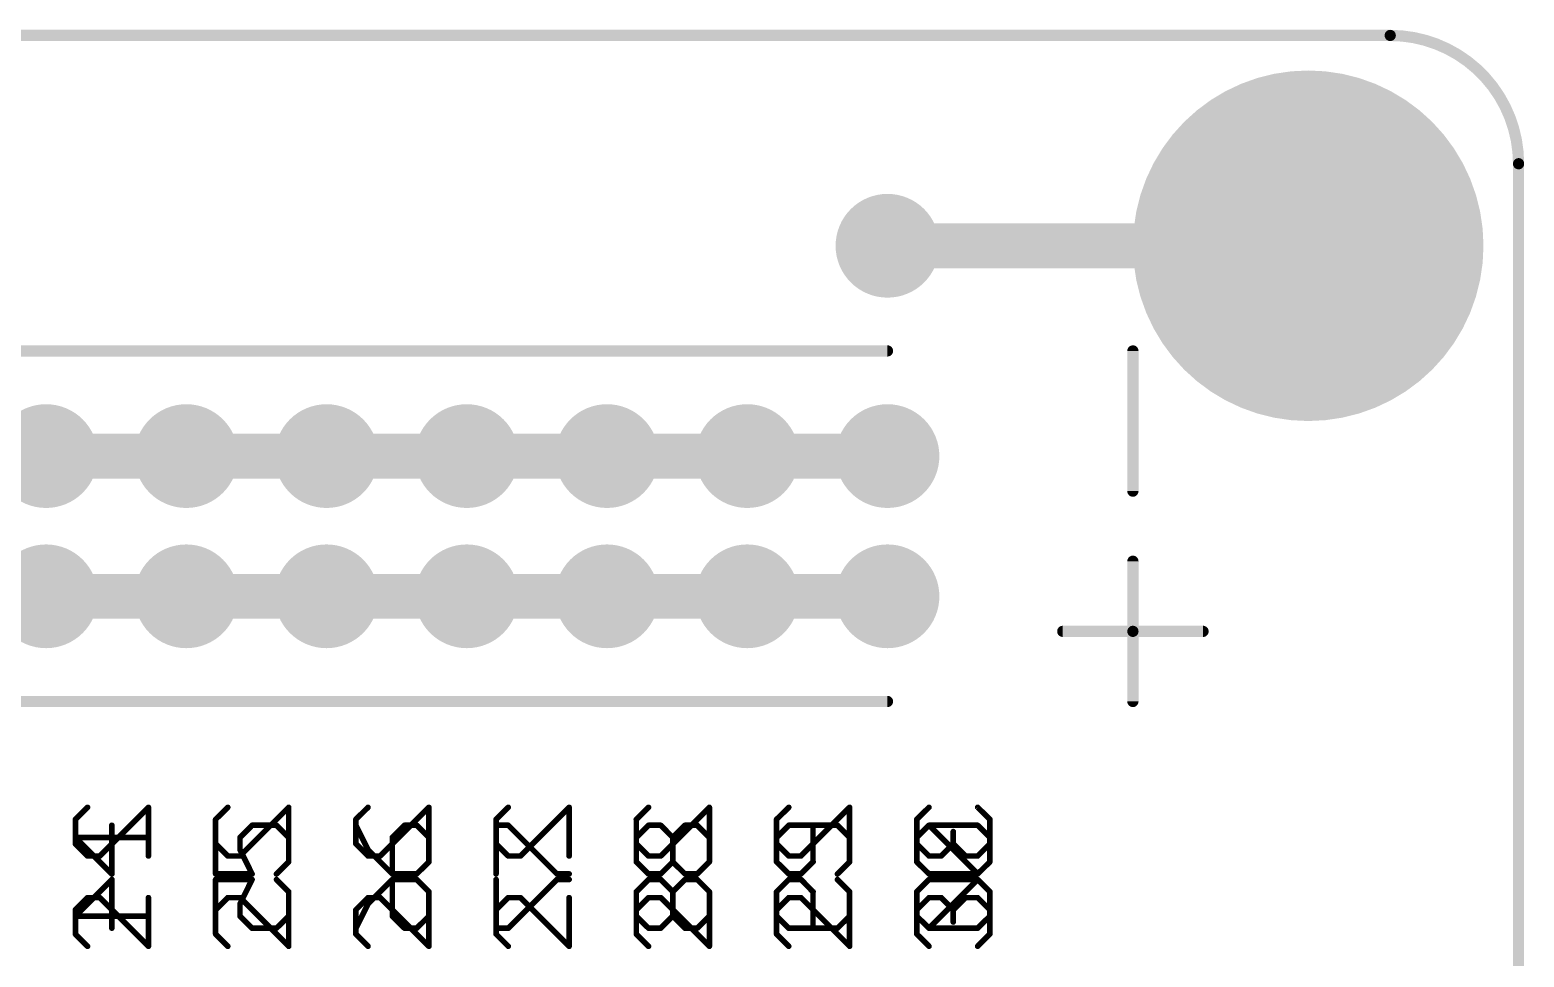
# Model space of a CAD drawing. Header units: inches. Extents: x 2 to 53, y 0 to 38.6.
# Drawn here: x 17.486 to 18.552, y 13.166 to 13.827 of the extents above; entities that cross this region are included whole.
import ezdxf

# ---------------------------------------------------------------- set-up
doc = ezdxf.new("R2010")
doc.units = ezdxf.units.IN
doc.header["$LTSCALE"] = 0.1
doc.header["$MEASUREMENT"] = 0
doc.layers.get('0').update_dxf_attribs({"plot": 0})
for name, color, linetype in [('16', 7, 'Continuous'), ('17', 7, 'Continuous'), ('20', 7, 'Continuous'), ('21', 7, 'Continuous'), ('22', 7, 'Continuous'), ('51', 7, 'Continuous')]:
    doc.layers.add(name, color=color, linetype=linetype)
doc.layers.get('0').off()

# ---------------------------------------------------------------- blocks, each defined once
blk = doc.blocks.new('RECT')
blk.add_solid([(-0.5, -0.5), (0.5, -0.5), (-0.5, 0.5), (0.5, 0.5)])
blk = doc.blocks.new('ROUNDP')
at = {"const_width": 0.5}
blk.add_lwpolyline([(0, -0.25, 1), (0, 0.25, 1), (0, -0.25)], format="xyb", dxfattribs=at)

msp = doc.modelspace()

# ---------------------------------------------------------------- linework, layer by layer
at = {"layer": '16', "const_width": 0.032}
for points in [[(18.0978, 13.6735), (18.3978, 13.6735)], [(17.3978, 13.5235), (17.4978, 13.5235)], [(17.4978, 13.5235), (17.5978, 13.5235)], [(17.5978, 13.5235), (17.6978, 13.5235)], [(17.6978, 13.5235), (17.7978, 13.5235)], [(17.7978, 13.5235), (17.8978, 13.5235)], [(17.8978, 13.5235), (17.9978, 13.5235)], [(17.9978, 13.5235), (18.0978, 13.5235)], [(17.4978, 13.4235), (17.3978, 13.4235)], [(17.5978, 13.4235), (17.4978, 13.4235)], [(17.6978, 13.4235), (17.5978, 13.4235)], [(17.7978, 13.4235), (17.6978, 13.4235)], [(17.8978, 13.4235), (17.7978, 13.4235)], [(17.9978, 13.4235), (17.8978, 13.4235)], [(18.0978, 13.4235), (17.9978, 13.4235)]]:
    msp.add_lwpolyline(points, dxfattribs=at)
at = {"layer": '16', "const_width": 0.016}
for points in [[(18.0978, 13.6815, 1), (18.0978, 13.6655)], [(18.3978, 13.6655, 1), (18.3978, 13.6815)], [(17.4978, 13.5315, 1), (17.4978, 13.5155)], [(17.4978, 13.5155, 1), (17.4978, 13.5315)], [(17.5978, 13.5315, 1), (17.5978, 13.5155)], [(17.5978, 13.5155, 1), (17.5978, 13.5315)], [(17.6978, 13.5315, 1), (17.6978, 13.5155)], [(17.6978, 13.5155, 1), (17.6978, 13.5315)], [(17.7978, 13.5315, 1), (17.7978, 13.5155)], [(17.7978, 13.5155, 1), (17.7978, 13.5315)], [(17.8978, 13.5315, 1), (17.8978, 13.5155)], [(17.8978, 13.5155, 1), (17.8978, 13.5315)], [(17.9978, 13.5315, 1), (17.9978, 13.5155)], [(17.9978, 13.5155, 1), (17.9978, 13.5315)], [(18.0978, 13.5155, 1), (18.0978, 13.5315)], [(17.4978, 13.4315, 1), (17.4978, 13.4155)], [(17.4978, 13.4155, 1), (17.4978, 13.4315)], [(17.5978, 13.4315, 1), (17.5978, 13.4155)], [(17.5978, 13.4155, 1), (17.5978, 13.4315)], [(17.6978, 13.4315, 1), (17.6978, 13.4155)], [(17.6978, 13.4155, 1), (17.6978, 13.4315)], [(17.7978, 13.4315, 1), (17.7978, 13.4155)], [(17.7978, 13.4155, 1), (17.7978, 13.4315)], [(17.8978, 13.4315, 1), (17.8978, 13.4155)], [(17.8978, 13.4155, 1), (17.8978, 13.4315)], [(17.9978, 13.4315, 1), (17.9978, 13.4155)], [(17.9978, 13.4155, 1), (17.9978, 13.4315)], [(18.0978, 13.4155, 1), (18.0978, 13.4315)]]:
    msp.add_lwpolyline(points, format="xyb", dxfattribs=at)
at = {"layer": '20', "const_width": 0.008}
for points in [[(18.4563, 13.8235), (14.9392, 13.8235)], [(18.5478, 11.4149), (18.5478, 13.732)]]:
    msp.add_lwpolyline(points, dxfattribs=at)
at = {"layer": '20'}
for points, const_width in [([(18.5478, 13.732, 0.414214), (18.4563, 13.8235)], 0.008), ([(18.4563, 13.8255, 1), (18.4563, 13.8215)], 0.004), ([(18.4563, 13.8215, 1), (18.4563, 13.8255)], 0.004), ([(18.5498, 13.732, 1), (18.5458, 13.732)], 0.004), ([(18.5458, 13.732, 1), (18.5498, 13.732)], 0.004)]:
    msp.add_lwpolyline(points, format="xyb", dxfattribs=dict(at, const_width=const_width))
at = {"layer": '21'}
for points, const_width in [([(15.2978, 13.5985), (18.0978, 13.5985)], 0.008), ([(18.2728, 13.4985), (18.2728, 13.5985)], 0.008), ([(18.2728, 13.4485), (18.2728, 13.3985)], 0.008), ([(18.2228, 13.3985), (18.2728, 13.3985)], 0.008), ([(18.3228, 13.3985), (18.2728, 13.3985)], 0.008), ([(18.2728, 13.3985), (18.2728, 13.3485)], 0.008), ([(15.2978, 13.3485), (18.0978, 13.3485)], 0.008), ([(17.5447, 13.2255), (17.5447, 13.2602)], 0.004), ([(17.6187, 13.2602), (17.6187, 13.2255)], 0.004), ([(17.6361, 13.2515), (17.6447, 13.2602)], 0.004), ([(17.6447, 13.2602), (17.6621, 13.2602)], 0.004), ([(17.6621, 13.2602), (17.6708, 13.2515)], 0.004), ([(17.7187, 13.2602), (17.7274, 13.2428)], 0.004), ([(17.7534, 13.2602), (17.7447, 13.2515)], 0.004), ([(17.7621, 13.2602), (17.7534, 13.2602)], 0.004), ([(17.7708, 13.2515), (17.7621, 13.2602)], 0.004), ([(17.8187, 13.2255), (17.8187, 13.2602)], 0.004), ([(17.8187, 13.2602), (17.8274, 13.2602)], 0.004), ([(17.8274, 13.2602), (17.8621, 13.2255)], 0.004), ([(17.9187, 13.2515), (17.9274, 13.2602)], 0.004), ([(17.9274, 13.2602), (17.9361, 13.2602)], 0.004), ([(17.9361, 13.2602), (17.9447, 13.2515)], 0.004), ([(17.9447, 13.2515), (17.9534, 13.2602)], 0.004), ([(17.9534, 13.2602), (17.9621, 13.2602)], 0.004), ([(17.9621, 13.2602), (17.9708, 13.2515)], 0.004), ([(18.0274, 13.2602), (18.0187, 13.2515)], 0.004), ([(18.0621, 13.2602), (18.0274, 13.2602)], 0.004), ([(18.0447, 13.2341), (18.0447, 13.2602)], 0.004), ([(18.0708, 13.2515), (18.0621, 13.2602)], 0.004), ([(18.1187, 13.2515), (18.1274, 13.2602)], 0.004), ([(18.1274, 13.2602), (18.1621, 13.2602)], 0.004), ([(18.1621, 13.2255), (18.1274, 13.2602)], 0.004), ([(18.1621, 13.2602), (18.1708, 13.2515)], 0.004), ([(17.5708, 13.2515), (17.5187, 13.2515)], 0.004), ([(17.5187, 13.2515), (17.5447, 13.2255)], 0.004), ([(17.6361, 13.2428), (17.6361, 13.2515)], 0.004), ([(17.6447, 13.2255), (17.6361, 13.2428)], 0.004), ([(17.6708, 13.2515), (17.6708, 13.2341)], 0.004), ([(17.7274, 13.2428), (17.7447, 13.2255)], 0.004), ([(17.7447, 13.2515), (17.7447, 13.2255)], 0.004), ([(17.7708, 13.2341), (17.7708, 13.2515)], 0.004), ([(17.9187, 13.2341), (17.9187, 13.2515)], 0.004), ([(17.9447, 13.2341), (17.9447, 13.2515)], 0.004), ([(17.9708, 13.2515), (17.9708, 13.2341)], 0.004), ([(18.0187, 13.2515), (18.0187, 13.2341)], 0.004), ([(18.0708, 13.2341), (18.0708, 13.2515)], 0.004), ([(18.1187, 13.2341), (18.1187, 13.2515)], 0.004), ([(18.1708, 13.2515), (18.1708, 13.2341)], 0.004), ([(17.6708, 13.2341), (17.6621, 13.2255)], 0.004), ([(17.7621, 13.2255), (17.7708, 13.2341)], 0.004), ([(17.9274, 13.2255), (17.9187, 13.2341)], 0.004), ([(17.9447, 13.2341), (17.9361, 13.2255)], 0.004), ([(17.9534, 13.2255), (17.9447, 13.2341)], 0.004), ([(17.9708, 13.2341), (17.9621, 13.2255)], 0.004), ([(18.0187, 13.2341), (18.0274, 13.2255)], 0.004), ([(18.0361, 13.2255), (18.0447, 13.2341)], 0.004), ([(18.0621, 13.2255), (18.0708, 13.2341)], 0.004), ([(18.1274, 13.2255), (18.1187, 13.2341)], 0.004), ([(18.1708, 13.2341), (18.1621, 13.2255)], 0.004), ([(17.6187, 13.2255), (17.6447, 13.2255)], 0.004), ([(17.7447, 13.2255), (17.7621, 13.2255)], 0.004), ([(17.8621, 13.2255), (17.8708, 13.2255)], 0.004), ([(17.9361, 13.2255), (17.9274, 13.2255)], 0.004), ([(17.9621, 13.2255), (17.9534, 13.2255)], 0.004), ([(18.0274, 13.2255), (18.0361, 13.2255)], 0.004), ([(18.1621, 13.2255), (18.1274, 13.2255)], 0.004), ([(17.5274, 13.2086), (17.5187, 13.1999)], 0.004), ([(17.5187, 13.1999), (17.5187, 13.1826)], 0.004), ([(17.5361, 13.2086), (17.5274, 13.2086)], 0.004), ([(17.5708, 13.1739), (17.5361, 13.2086)], 0.004), ([(17.5708, 13.2086), (17.5708, 13.1739)], 0.004), ([(17.6274, 13.2086), (17.6187, 13.1999)], 0.004), ([(17.6187, 13.1999), (17.6187, 13.1826)], 0.004), ([(17.6361, 13.2086), (17.6274, 13.2086)], 0.004), ([(17.6708, 13.1739), (17.6361, 13.2086)], 0.004), ([(17.6708, 13.2086), (17.6708, 13.1739)], 0.004), ([(17.7274, 13.2086), (17.7187, 13.1999)], 0.004), ([(17.7187, 13.1999), (17.7187, 13.1826)], 0.004), ([(17.7361, 13.2086), (17.7274, 13.2086)], 0.004), ([(17.7708, 13.1739), (17.7361, 13.2086)], 0.004), ([(17.7708, 13.2086), (17.7708, 13.1739)], 0.004), ([(17.8274, 13.2086), (17.8187, 13.1999)], 0.004), ([(17.8187, 13.1999), (17.8187, 13.1826)], 0.004), ([(17.8361, 13.2086), (17.8274, 13.2086)], 0.004), ([(17.8708, 13.1739), (17.8361, 13.2086)], 0.004), ([(17.8708, 13.2086), (17.8708, 13.1739)], 0.004), ([(17.9274, 13.2086), (17.9187, 13.1999)], 0.004), ([(17.9187, 13.1999), (17.9187, 13.1826)], 0.004), ([(17.9361, 13.2086), (17.9274, 13.2086)], 0.004), ([(17.9708, 13.1739), (17.9361, 13.2086)], 0.004), ([(17.9708, 13.2086), (17.9708, 13.1739)], 0.004), ([(18.0274, 13.2086), (18.0187, 13.1999)], 0.004), ([(18.0187, 13.1999), (18.0187, 13.1826)], 0.004), ([(18.0361, 13.2086), (18.0274, 13.2086)], 0.004), ([(18.0708, 13.1739), (18.0361, 13.2086)], 0.004), ([(18.0708, 13.2086), (18.0708, 13.1739)], 0.004), ([(18.1187, 13.1999), (18.1274, 13.2086)], 0.004), ([(18.1187, 13.1826), (18.1187, 13.1999)], 0.004), ([(18.1274, 13.2086), (18.1361, 13.2086)], 0.004), ([(18.1361, 13.2086), (18.1447, 13.1999)], 0.004), ([(18.1447, 13.1999), (18.1534, 13.2086)], 0.004), ([(18.1447, 13.1999), (18.1447, 13.1912)], 0.004), ([(18.1534, 13.2086), (18.1621, 13.2086)], 0.004), ([(18.1621, 13.2086), (18.1708, 13.1999)], 0.004), ([(18.1708, 13.1999), (18.1708, 13.1826)], 0.004), ([(17.5187, 13.1826), (17.5274, 13.1739)], 0.004), ([(17.6187, 13.1826), (17.6274, 13.1739)], 0.004), ([(17.7187, 13.1826), (17.7274, 13.1739)], 0.004), ([(17.8187, 13.1826), (17.8274, 13.1739)], 0.004), ([(17.9187, 13.1826), (17.9274, 13.1739)], 0.004), ([(18.0187, 13.1826), (18.0274, 13.1739)], 0.004), ([(18.1274, 13.1739), (18.1187, 13.1826)], 0.004), ([(18.1708, 13.1826), (18.1621, 13.1739)], 0.004)]:
    msp.add_lwpolyline(points, dxfattribs=dict(at, const_width=const_width))
for points, const_width in [([(18.0978, 13.5965, 1), (18.0978, 13.6005)], 0.004), ([(18.2748, 13.5985, 1), (18.2708, 13.5985)], 0.004), ([(18.2708, 13.4985, 1), (18.2748, 13.4985)], 0.004), ([(18.2748, 13.4485, 1), (18.2708, 13.4485)], 0.004), ([(18.2228, 13.4005, 1), (18.2228, 13.3965)], 0.004), ([(18.2728, 13.4005, 1), (18.2728, 13.3965)], 0.004), ([(18.2748, 13.3985, 1), (18.2708, 13.3985)], 0.004), ([(18.2708, 13.3985, 1), (18.2748, 13.3985)], 0.004), ([(18.2728, 13.3965, 1), (18.2728, 13.4005)], 0.004), ([(18.3228, 13.3965, 1), (18.3228, 13.4005)], 0.004), ([(18.0978, 13.3465, 1), (18.0978, 13.3505)], 0.004), ([(18.2708, 13.3485, 1), (18.2748, 13.3485)], 0.004), ([(17.5457, 13.2602, 1), (17.5437, 13.2602)], 0.002), ([(17.6197, 13.2602, 1), (17.6177, 13.2602)], 0.002), ([(17.6447, 13.2612, 1), (17.6447, 13.2592)], 0.002), ([(17.6455, 13.2595, 1), (17.644, 13.2609)], 0.002), ([(17.6628, 13.2609, 1), (17.6614, 13.2595)], 0.002), ([(17.6621, 13.2592, 1), (17.6621, 13.2612)], 0.002), ([(17.7196, 13.2606, 1), (17.7178, 13.2597)], 0.002), ([(17.7534, 13.2612, 1), (17.7534, 13.2592)], 0.002), ([(17.7541, 13.2595, 1), (17.7527, 13.2609)], 0.002), ([(17.7628, 13.2609, 1), (17.7614, 13.2595)], 0.002), ([(17.7621, 13.2592, 1), (17.7621, 13.2612)], 0.002), ([(17.8197, 13.2602, 1), (17.8177, 13.2602)], 0.002), ([(17.8187, 13.2612, 1), (17.8187, 13.2592)], 0.002), ([(17.8281, 13.2609, 1), (17.8267, 13.2595)], 0.002), ([(17.8274, 13.2592, 1), (17.8274, 13.2612)], 0.002), ([(17.9274, 13.2612, 1), (17.9274, 13.2592)], 0.002), ([(17.9281, 13.2595, 1), (17.9267, 13.2609)], 0.002), ([(17.9368, 13.2609, 1), (17.9354, 13.2595)], 0.002), ([(17.9361, 13.2592, 1), (17.9361, 13.2612)], 0.002), ([(17.9534, 13.2612, 1), (17.9534, 13.2592)], 0.002), ([(17.9541, 13.2595, 1), (17.9527, 13.2609)], 0.002), ([(17.9628, 13.2609, 1), (17.9614, 13.2595)], 0.002), ([(17.9621, 13.2592, 1), (17.9621, 13.2612)], 0.002), ([(18.0274, 13.2612, 1), (18.0274, 13.2592)], 0.002), ([(18.0281, 13.2595, 1), (18.0267, 13.2609)], 0.002), ([(18.0457, 13.2602, 1), (18.0437, 13.2602)], 0.002), ([(18.0628, 13.2609, 1), (18.0614, 13.2595)], 0.002), ([(18.0621, 13.2592, 1), (18.0621, 13.2612)], 0.002), ([(18.1274, 13.2612, 1), (18.1274, 13.2592)], 0.002), ([(18.1281, 13.2609, 1), (18.1267, 13.2595)], 0.002), ([(18.1281, 13.2595, 1), (18.1267, 13.2609)], 0.002), ([(18.1628, 13.2609, 1), (18.1614, 13.2595)], 0.002), ([(18.1621, 13.2592, 1), (18.1621, 13.2612)], 0.002), ([(17.5187, 13.2525, 1), (17.5187, 13.2505)], 0.002), ([(17.5194, 13.2522, 1), (17.518, 13.2508)], 0.002), ([(17.5708, 13.2505, 1), (17.5708, 13.2525)], 0.002), ([(17.6371, 13.2515, 1), (17.6351, 13.2515)], 0.002), ([(17.6354, 13.2522, 1), (17.6368, 13.2508)], 0.002), ([(17.637, 13.2433, 1), (17.6352, 13.2424)], 0.002), ([(17.6718, 13.2515, 1), (17.6698, 13.2515)], 0.002), ([(17.6701, 13.2508, 1), (17.6715, 13.2522)], 0.002), ([(17.7281, 13.2435, 1), (17.7267, 13.2421)], 0.002), ([(17.7265, 13.2424, 1), (17.7283, 13.2433)], 0.002), ([(17.7457, 13.2515, 1), (17.7437, 13.2515)], 0.002), ([(17.744, 13.2522, 1), (17.7455, 13.2508)], 0.002), ([(17.7718, 13.2515, 1), (17.7698, 13.2515)], 0.002), ([(17.7701, 13.2508, 1), (17.7715, 13.2522)], 0.002), ([(17.9197, 13.2515, 1), (17.9177, 13.2515)], 0.002), ([(17.918, 13.2522, 1), (17.9194, 13.2508)], 0.002), ([(17.9457, 13.2515, 1), (17.9437, 13.2515)], 0.002), ([(17.944, 13.2522, 1), (17.9455, 13.2508)], 0.002), ([(17.944, 13.2508, 1), (17.9455, 13.2522)], 0.002), ([(17.9718, 13.2515, 1), (17.9698, 13.2515)], 0.002), ([(17.9701, 13.2508, 1), (17.9715, 13.2522)], 0.002), ([(18.0197, 13.2515, 1), (18.0177, 13.2515)], 0.002), ([(18.018, 13.2522, 1), (18.0194, 13.2508)], 0.002), ([(18.0718, 13.2515, 1), (18.0698, 13.2515)], 0.002), ([(18.0701, 13.2508, 1), (18.0715, 13.2522)], 0.002), ([(18.1197, 13.2515, 1), (18.1177, 13.2515)], 0.002), ([(18.118, 13.2522, 1), (18.1194, 13.2508)], 0.002), ([(18.1718, 13.2515, 1), (18.1698, 13.2515)], 0.002), ([(18.1701, 13.2508, 1), (18.1715, 13.2522)], 0.002), ([(17.6351, 13.2428, 1), (17.6371, 13.2428)], 0.002), ([(17.6698, 13.2341, 1), (17.6718, 13.2341)], 0.002), ([(17.6715, 13.2334, 1), (17.6701, 13.2348)], 0.002), ([(17.7698, 13.2341, 1), (17.7718, 13.2341)], 0.002), ([(17.7715, 13.2334, 1), (17.7701, 13.2348)], 0.002), ([(17.9194, 13.2348, 1), (17.918, 13.2334)], 0.002), ([(17.9177, 13.2341, 1), (17.9197, 13.2341)], 0.002), ([(17.9455, 13.2348, 1), (17.944, 13.2334)], 0.002), ([(17.9437, 13.2341, 1), (17.9457, 13.2341)], 0.002), ([(17.9455, 13.2334, 1), (17.944, 13.2348)], 0.002), ([(17.9698, 13.2341, 1), (17.9718, 13.2341)], 0.002), ([(17.9715, 13.2334, 1), (17.9701, 13.2348)], 0.002), ([(18.0194, 13.2348, 1), (18.018, 13.2334)], 0.002), ([(18.0177, 13.2341, 1), (18.0197, 13.2341)], 0.002), ([(18.0437, 13.2341, 1), (18.0457, 13.2341)], 0.002), ([(18.0455, 13.2334, 1), (18.044, 13.2348)], 0.002), ([(18.0698, 13.2341, 1), (18.0718, 13.2341)], 0.002), ([(18.0715, 13.2334, 1), (18.0701, 13.2348)], 0.002), ([(18.1194, 13.2348, 1), (18.118, 13.2334)], 0.002), ([(18.1177, 13.2341, 1), (18.1197, 13.2341)], 0.002), ([(18.1698, 13.2341, 1), (18.1718, 13.2341)], 0.002), ([(18.1715, 13.2334, 1), (18.1701, 13.2348)], 0.002), ([(17.5437, 13.2255, 1), (17.5457, 13.2255)], 0.002), ([(17.544, 13.2248, 1), (17.5455, 13.2262)], 0.002), ([(17.6187, 13.2265, 1), (17.6187, 13.2245)], 0.002), ([(17.6177, 13.2255, 1), (17.6197, 13.2255)], 0.002), ([(17.6438, 13.225, 1), (17.6456, 13.2259)], 0.002), ([(17.6447, 13.2245, 1), (17.6447, 13.2265)], 0.002), ([(17.6614, 13.2262, 1), (17.6628, 13.2248)], 0.002), ([(17.7447, 13.2265, 1), (17.7447, 13.2245)], 0.002), ([(17.7437, 13.2255, 1), (17.7457, 13.2255)], 0.002), ([(17.744, 13.2248, 1), (17.7455, 13.2262)], 0.002), ([(17.7614, 13.2262, 1), (17.7628, 13.2248)], 0.002), ([(17.7621, 13.2245, 1), (17.7621, 13.2265)], 0.002), ([(17.8177, 13.2255, 1), (17.8197, 13.2255)], 0.002), ([(17.8621, 13.2265, 1), (17.8621, 13.2245)], 0.002), ([(17.8614, 13.2248, 1), (17.8628, 13.2262)], 0.002), ([(17.8708, 13.2245, 1), (17.8708, 13.2265)], 0.002), ([(17.9274, 13.2265, 1), (17.9274, 13.2245)], 0.002), ([(17.9267, 13.2248, 1), (17.9281, 13.2262)], 0.002), ([(17.9354, 13.2262, 1), (17.9368, 13.2248)], 0.002), ([(17.9361, 13.2245, 1), (17.9361, 13.2265)], 0.002), ([(17.9534, 13.2265, 1), (17.9534, 13.2245)], 0.002), ([(17.9527, 13.2248, 1), (17.9541, 13.2262)], 0.002), ([(17.9614, 13.2262, 1), (17.9628, 13.2248)], 0.002), ([(17.9621, 13.2245, 1), (17.9621, 13.2265)], 0.002), ([(18.0274, 13.2265, 1), (18.0274, 13.2245)], 0.002), ([(18.0267, 13.2248, 1), (18.0281, 13.2262)], 0.002), ([(18.0354, 13.2262, 1), (18.0368, 13.2248)], 0.002), ([(18.0361, 13.2245, 1), (18.0361, 13.2265)], 0.002), ([(18.0614, 13.2262, 1), (18.0628, 13.2248)], 0.002), ([(18.1274, 13.2265, 1), (18.1274, 13.2245)], 0.002), ([(18.1267, 13.2248, 1), (18.1281, 13.2262)], 0.002), ([(18.1614, 13.2262, 1), (18.1628, 13.2248)], 0.002), ([(18.1614, 13.2248, 1), (18.1628, 13.2262)], 0.002), ([(18.1621, 13.2245, 1), (18.1621, 13.2265)], 0.002), ([(17.5197, 13.1999, 1), (17.5177, 13.1999)], 0.002), ([(17.518, 13.2006, 1), (17.5194, 13.1992)], 0.002), ([(17.5274, 13.2096, 1), (17.5274, 13.2076)], 0.002), ([(17.5281, 13.2079, 1), (17.5267, 13.2093)], 0.002), ([(17.5368, 13.2093, 1), (17.5354, 13.2079)], 0.002), ([(17.5361, 13.2076, 1), (17.5361, 13.2096)], 0.002), ([(17.5718, 13.2086, 1), (17.5698, 13.2086)], 0.002), ([(17.6197, 13.1999, 1), (17.6177, 13.1999)], 0.002), ([(17.618, 13.2006, 1), (17.6194, 13.1992)], 0.002), ([(17.6274, 13.2096, 1), (17.6274, 13.2076)], 0.002), ([(17.6281, 13.2079, 1), (17.6267, 13.2093)], 0.002), ([(17.6368, 13.2093, 1), (17.6354, 13.2079)], 0.002), ([(17.6361, 13.2076, 1), (17.6361, 13.2096)], 0.002), ([(17.6718, 13.2086, 1), (17.6698, 13.2086)], 0.002), ([(17.7197, 13.1999, 1), (17.7177, 13.1999)], 0.002), ([(17.718, 13.2006, 1), (17.7194, 13.1992)], 0.002), ([(17.7274, 13.2096, 1), (17.7274, 13.2076)], 0.002), ([(17.7281, 13.2079, 1), (17.7267, 13.2093)], 0.002), ([(17.7368, 13.2093, 1), (17.7354, 13.2079)], 0.002), ([(17.7361, 13.2076, 1), (17.7361, 13.2096)], 0.002), ([(17.7718, 13.2086, 1), (17.7698, 13.2086)], 0.002), ([(17.8197, 13.1999, 1), (17.8177, 13.1999)], 0.002), ([(17.818, 13.2006, 1), (17.8194, 13.1992)], 0.002), ([(17.8274, 13.2096, 1), (17.8274, 13.2076)], 0.002), ([(17.8281, 13.2079, 1), (17.8267, 13.2093)], 0.002), ([(17.8368, 13.2093, 1), (17.8354, 13.2079)], 0.002), ([(17.8361, 13.2076, 1), (17.8361, 13.2096)], 0.002), ([(17.8718, 13.2086, 1), (17.8698, 13.2086)], 0.002), ([(17.9197, 13.1999, 1), (17.9177, 13.1999)], 0.002), ([(17.918, 13.2006, 1), (17.9194, 13.1992)], 0.002), ([(17.9274, 13.2096, 1), (17.9274, 13.2076)], 0.002), ([(17.9281, 13.2079, 1), (17.9267, 13.2093)], 0.002), ([(17.9368, 13.2093, 1), (17.9354, 13.2079)], 0.002), ([(17.9361, 13.2076, 1), (17.9361, 13.2096)], 0.002), ([(17.9718, 13.2086, 1), (17.9698, 13.2086)], 0.002), ([(18.0197, 13.1999, 1), (18.0177, 13.1999)], 0.002), ([(18.018, 13.2006, 1), (18.0194, 13.1992)], 0.002), ([(18.0274, 13.2096, 1), (18.0274, 13.2076)], 0.002), ([(18.0281, 13.2079, 1), (18.0267, 13.2093)], 0.002), ([(18.0368, 13.2093, 1), (18.0354, 13.2079)], 0.002), ([(18.0361, 13.2076, 1), (18.0361, 13.2096)], 0.002), ([(18.0718, 13.2086, 1), (18.0698, 13.2086)], 0.002), ([(18.1197, 13.1999, 1), (18.1177, 13.1999)], 0.002), ([(18.118, 13.2006, 1), (18.1194, 13.1992)], 0.002), ([(18.1274, 13.2096, 1), (18.1274, 13.2076)], 0.002), ([(18.1281, 13.2079, 1), (18.1267, 13.2093)], 0.002), ([(18.1368, 13.2093, 1), (18.1354, 13.2079)], 0.002), ([(18.1361, 13.2076, 1), (18.1361, 13.2096)], 0.002), ([(18.1457, 13.1999, 1), (18.1437, 13.1999)], 0.002), ([(18.144, 13.2006, 1), (18.1455, 13.1992)], 0.002), ([(18.144, 13.1992, 1), (18.1455, 13.2006)], 0.002), ([(18.1534, 13.2096, 1), (18.1534, 13.2076)], 0.002), ([(18.1541, 13.2079, 1), (18.1527, 13.2093)], 0.002), ([(18.1628, 13.2093, 1), (18.1614, 13.2079)], 0.002), ([(18.1621, 13.2076, 1), (18.1621, 13.2096)], 0.002), ([(18.1718, 13.1999, 1), (18.1698, 13.1999)], 0.002), ([(18.1701, 13.1992, 1), (18.1715, 13.2006)], 0.002), ([(18.1437, 13.1912, 1), (18.1457, 13.1912)], 0.002), ([(17.5194, 13.1833, 1), (17.518, 13.1819)], 0.002), ([(17.5177, 13.1826, 1), (17.5197, 13.1826)], 0.002), ([(17.6194, 13.1833, 1), (17.618, 13.1819)], 0.002), ([(17.6177, 13.1826, 1), (17.6197, 13.1826)], 0.002), ([(17.7194, 13.1833, 1), (17.718, 13.1819)], 0.002), ([(17.7177, 13.1826, 1), (17.7197, 13.1826)], 0.002), ([(17.8194, 13.1833, 1), (17.818, 13.1819)], 0.002), ([(17.8177, 13.1826, 1), (17.8197, 13.1826)], 0.002), ([(17.9194, 13.1833, 1), (17.918, 13.1819)], 0.002), ([(17.9177, 13.1826, 1), (17.9197, 13.1826)], 0.002), ([(18.0194, 13.1833, 1), (18.018, 13.1819)], 0.002), ([(18.0177, 13.1826, 1), (18.0197, 13.1826)], 0.002), ([(18.1194, 13.1833, 1), (18.118, 13.1819)], 0.002), ([(18.1177, 13.1826, 1), (18.1197, 13.1826)], 0.002), ([(18.1698, 13.1826, 1), (18.1718, 13.1826)], 0.002), ([(18.1715, 13.1819, 1), (18.1701, 13.1833)], 0.002), ([(17.5267, 13.1732, 1), (17.5281, 13.1746)], 0.002), ([(17.5698, 13.1739, 1), (17.5718, 13.1739)], 0.002), ([(17.5701, 13.1732, 1), (17.5715, 13.1746)], 0.002), ([(17.6267, 13.1732, 1), (17.6281, 13.1746)], 0.002), ([(17.6698, 13.1739, 1), (17.6718, 13.1739)], 0.002), ([(17.6701, 13.1732, 1), (17.6715, 13.1746)], 0.002), ([(17.7267, 13.1732, 1), (17.7281, 13.1746)], 0.002), ([(17.7698, 13.1739, 1), (17.7718, 13.1739)], 0.002), ([(17.7701, 13.1732, 1), (17.7715, 13.1746)], 0.002), ([(17.8267, 13.1732, 1), (17.8281, 13.1746)], 0.002), ([(17.8698, 13.1739, 1), (17.8718, 13.1739)], 0.002), ([(17.8701, 13.1732, 1), (17.8715, 13.1746)], 0.002), ([(17.9267, 13.1732, 1), (17.9281, 13.1746)], 0.002), ([(17.9698, 13.1739, 1), (17.9718, 13.1739)], 0.002), ([(17.9701, 13.1732, 1), (17.9715, 13.1746)], 0.002), ([(18.0267, 13.1732, 1), (18.0281, 13.1746)], 0.002), ([(18.0698, 13.1739, 1), (18.0718, 13.1739)], 0.002), ([(18.0701, 13.1732, 1), (18.0715, 13.1746)], 0.002), ([(18.1267, 13.1732, 1), (18.1281, 13.1746)], 0.002), ([(18.1614, 13.1746, 1), (18.1628, 13.1732)], 0.002)]:
    msp.add_lwpolyline(points, format="xyb", dxfattribs=dict(at, const_width=const_width))
at = {"layer": '22'}
for points, const_width in [([(15.2978, 13.5985), (18.0978, 13.5985)], 0.008), ([(18.2728, 13.4985), (18.2728, 13.5985)], 0.008), ([(18.2728, 13.4485), (18.2728, 13.3985)], 0.008), ([(18.2228, 13.3985), (18.2728, 13.3985)], 0.008), ([(18.3228, 13.3985), (18.2728, 13.3985)], 0.008), ([(18.2728, 13.3985), (18.2728, 13.3485)], 0.008), ([(15.2978, 13.3485), (18.0978, 13.3485)], 0.008), ([(17.5187, 13.2644), (17.5274, 13.273)], 0.004), ([(17.5187, 13.247), (17.5187, 13.2644)], 0.004), ([(17.5708, 13.273), (17.5361, 13.2383)], 0.004), ([(17.5708, 13.2383), (17.5708, 13.273)], 0.004), ([(17.6187, 13.2644), (17.6274, 13.273)], 0.004), ([(17.6187, 13.247), (17.6187, 13.2644)], 0.004), ([(17.6708, 13.273), (17.6361, 13.2383)], 0.004), ([(17.6708, 13.2383), (17.6708, 13.273)], 0.004), ([(17.7187, 13.2644), (17.7274, 13.273)], 0.004), ([(17.7187, 13.247), (17.7187, 13.2644)], 0.004), ([(17.7708, 13.273), (17.7361, 13.2383)], 0.004), ([(17.7708, 13.2383), (17.7708, 13.273)], 0.004), ([(17.8187, 13.2644), (17.8274, 13.273)], 0.004), ([(17.8187, 13.247), (17.8187, 13.2644)], 0.004), ([(17.8708, 13.273), (17.8361, 13.2383)], 0.004), ([(17.8708, 13.2383), (17.8708, 13.273)], 0.004), ([(17.9187, 13.2644), (17.9274, 13.273)], 0.004), ([(17.9187, 13.247), (17.9187, 13.2644)], 0.004), ([(17.9708, 13.273), (17.9361, 13.2383)], 0.004), ([(17.9708, 13.2383), (17.9708, 13.273)], 0.004), ([(18.0187, 13.2644), (18.0274, 13.273)], 0.004), ([(18.0187, 13.247), (18.0187, 13.2644)], 0.004), ([(18.0708, 13.273), (18.0361, 13.2383)], 0.004), ([(18.0708, 13.2383), (18.0708, 13.273)], 0.004), ([(18.1274, 13.273), (18.1187, 13.2644)], 0.004), ([(18.1187, 13.2644), (18.1187, 13.247)], 0.004), ([(18.1708, 13.2644), (18.1621, 13.273)], 0.004), ([(18.1708, 13.247), (18.1708, 13.2644)], 0.004), ([(18.1447, 13.247), (18.1447, 13.2557)], 0.004), ([(17.5274, 13.2383), (17.5187, 13.247)], 0.004), ([(17.6274, 13.2383), (17.6187, 13.247)], 0.004), ([(17.7274, 13.2383), (17.7187, 13.247)], 0.004), ([(17.8274, 13.2383), (17.8187, 13.247)], 0.004), ([(17.9274, 13.2383), (17.9187, 13.247)], 0.004), ([(18.0274, 13.2383), (18.0187, 13.247)], 0.004), ([(18.1187, 13.247), (18.1274, 13.2383)], 0.004), ([(18.1361, 13.2383), (18.1447, 13.247)], 0.004), ([(18.1447, 13.247), (18.1534, 13.2383)], 0.004), ([(18.1621, 13.2383), (18.1708, 13.247)], 0.004), ([(17.5361, 13.2383), (17.5274, 13.2383)], 0.004), ([(17.6361, 13.2383), (17.6274, 13.2383)], 0.004), ([(17.7361, 13.2383), (17.7274, 13.2383)], 0.004), ([(17.8361, 13.2383), (17.8274, 13.2383)], 0.004), ([(17.9361, 13.2383), (17.9274, 13.2383)], 0.004), ([(18.0361, 13.2383), (18.0274, 13.2383)], 0.004), ([(18.1274, 13.2383), (18.1361, 13.2383)], 0.004), ([(18.1534, 13.2383), (18.1621, 13.2383)], 0.004), ([(17.5187, 13.1954), (17.5447, 13.2215)], 0.004), ([(17.5447, 13.2215), (17.5447, 13.1868)], 0.004), ([(17.6187, 13.1868), (17.6187, 13.2215)], 0.004), ([(17.6187, 13.2215), (17.6447, 13.2215)], 0.004), ([(17.6447, 13.2215), (17.6361, 13.2041)], 0.004), ([(17.6708, 13.2128), (17.6621, 13.2215)], 0.004), ([(17.7274, 13.2041), (17.7447, 13.2215)], 0.004), ([(17.7447, 13.2215), (17.7621, 13.2215)], 0.004), ([(17.7447, 13.1954), (17.7447, 13.2215)], 0.004), ([(17.7621, 13.2215), (17.7708, 13.2128)], 0.004), ([(17.8187, 13.2215), (17.8187, 13.1868)], 0.004), ([(17.8274, 13.1868), (17.8621, 13.2215)], 0.004), ([(17.8621, 13.2215), (17.8708, 13.2215)], 0.004), ([(17.9274, 13.2215), (17.9187, 13.2128)], 0.004), ([(17.9361, 13.2215), (17.9274, 13.2215)], 0.004), ([(17.9447, 13.2128), (17.9361, 13.2215)], 0.004), ([(17.9534, 13.2215), (17.9447, 13.2128)], 0.004), ([(17.9621, 13.2215), (17.9534, 13.2215)], 0.004), ([(17.9708, 13.2128), (17.9621, 13.2215)], 0.004), ([(18.0187, 13.2128), (18.0274, 13.2215)], 0.004), ([(18.0274, 13.2215), (18.0361, 13.2215)], 0.004), ([(18.0361, 13.2215), (18.0447, 13.2128)], 0.004), ([(18.0621, 13.2215), (18.0708, 13.2128)], 0.004), ([(18.1274, 13.2215), (18.1187, 13.2128)], 0.004), ([(18.1621, 13.2215), (18.1274, 13.2215)], 0.004), ([(18.1621, 13.2215), (18.1274, 13.1868)], 0.004), ([(18.1708, 13.2128), (18.1621, 13.2215)], 0.004), ([(17.6708, 13.1954), (17.6708, 13.2128)], 0.004), ([(17.7708, 13.2128), (17.7708, 13.1954)], 0.004), ([(17.9187, 13.2128), (17.9187, 13.1954)], 0.004), ([(17.9447, 13.2128), (17.9447, 13.1954)], 0.004), ([(17.9708, 13.1954), (17.9708, 13.2128)], 0.004), ([(18.0187, 13.1954), (18.0187, 13.2128)], 0.004), ([(18.0447, 13.2128), (18.0447, 13.1868)], 0.004), ([(18.0708, 13.2128), (18.0708, 13.1954)], 0.004), ([(18.1187, 13.2128), (18.1187, 13.1954)], 0.004), ([(18.1708, 13.1954), (18.1708, 13.2128)], 0.004), ([(17.6361, 13.2041), (17.6361, 13.1954)], 0.004), ([(17.7187, 13.1868), (17.7274, 13.2041)], 0.004), ([(17.5708, 13.1954), (17.5187, 13.1954)], 0.004), ([(17.6361, 13.1954), (17.6447, 13.1868)], 0.004), ([(17.6621, 13.1868), (17.6708, 13.1954)], 0.004), ([(17.7534, 13.1868), (17.7447, 13.1954)], 0.004), ([(17.7708, 13.1954), (17.7621, 13.1868)], 0.004), ([(17.9187, 13.1954), (17.9274, 13.1868)], 0.004), ([(17.9361, 13.1868), (17.9447, 13.1954)], 0.004), ([(17.9447, 13.1954), (17.9534, 13.1868)], 0.004), ([(17.9621, 13.1868), (17.9708, 13.1954)], 0.004), ([(18.0274, 13.1868), (18.0187, 13.1954)], 0.004), ([(18.0708, 13.1954), (18.0621, 13.1868)], 0.004), ([(18.1187, 13.1954), (18.1274, 13.1868)], 0.004), ([(18.1621, 13.1868), (18.1708, 13.1954)], 0.004), ([(17.6447, 13.1868), (17.6621, 13.1868)], 0.004), ([(17.7621, 13.1868), (17.7534, 13.1868)], 0.004), ([(17.8187, 13.1868), (17.8274, 13.1868)], 0.004), ([(17.9274, 13.1868), (17.9361, 13.1868)], 0.004), ([(17.9534, 13.1868), (17.9621, 13.1868)], 0.004), ([(18.0621, 13.1868), (18.0274, 13.1868)], 0.004), ([(18.1274, 13.1868), (18.1621, 13.1868)], 0.004)]:
    msp.add_lwpolyline(points, dxfattribs=dict(at, const_width=const_width))
for points, const_width in [([(18.0978, 13.5965, 1), (18.0978, 13.6005)], 0.004), ([(18.2748, 13.5985, 1), (18.2708, 13.5985)], 0.004), ([(18.2708, 13.4985, 1), (18.2748, 13.4985)], 0.004), ([(18.2748, 13.4485, 1), (18.2708, 13.4485)], 0.004), ([(18.2228, 13.4005, 1), (18.2228, 13.3965)], 0.004), ([(18.2728, 13.4005, 1), (18.2728, 13.3965)], 0.004), ([(18.2748, 13.3985, 1), (18.2708, 13.3985)], 0.004), ([(18.2708, 13.3985, 1), (18.2748, 13.3985)], 0.004), ([(18.2728, 13.3965, 1), (18.2728, 13.4005)], 0.004), ([(18.3228, 13.3965, 1), (18.3228, 13.4005)], 0.004), ([(18.0978, 13.3465, 1), (18.0978, 13.3505)], 0.004), ([(18.2708, 13.3485, 1), (18.2748, 13.3485)], 0.004), ([(17.5197, 13.2644, 1), (17.5177, 13.2644)], 0.002), ([(17.518, 13.2651, 1), (17.5194, 13.2636)], 0.002), ([(17.5281, 13.2723, 1), (17.5267, 13.2737)], 0.002), ([(17.5718, 13.273, 1), (17.5698, 13.273)], 0.002), ([(17.5715, 13.2723, 1), (17.5701, 13.2737)], 0.002), ([(17.6197, 13.2644, 1), (17.6177, 13.2644)], 0.002), ([(17.618, 13.2651, 1), (17.6194, 13.2636)], 0.002), ([(17.6281, 13.2723, 1), (17.6267, 13.2737)], 0.002), ([(17.6718, 13.273, 1), (17.6698, 13.273)], 0.002), ([(17.6715, 13.2723, 1), (17.6701, 13.2737)], 0.002), ([(17.7197, 13.2644, 1), (17.7177, 13.2644)], 0.002), ([(17.718, 13.2651, 1), (17.7194, 13.2636)], 0.002), ([(17.7281, 13.2723, 1), (17.7267, 13.2737)], 0.002), ([(17.7718, 13.273, 1), (17.7698, 13.273)], 0.002), ([(17.7715, 13.2723, 1), (17.7701, 13.2737)], 0.002), ([(17.8197, 13.2644, 1), (17.8177, 13.2644)], 0.002), ([(17.818, 13.2651, 1), (17.8194, 13.2636)], 0.002), ([(17.8281, 13.2723, 1), (17.8267, 13.2737)], 0.002), ([(17.8718, 13.273, 1), (17.8698, 13.273)], 0.002), ([(17.8715, 13.2723, 1), (17.8701, 13.2737)], 0.002), ([(17.9197, 13.2644, 1), (17.9177, 13.2644)], 0.002), ([(17.918, 13.2651, 1), (17.9194, 13.2636)], 0.002), ([(17.9281, 13.2723, 1), (17.9267, 13.2737)], 0.002), ([(17.9718, 13.273, 1), (17.9698, 13.273)], 0.002), ([(17.9715, 13.2723, 1), (17.9701, 13.2737)], 0.002), ([(18.0197, 13.2644, 1), (18.0177, 13.2644)], 0.002), ([(18.018, 13.2651, 1), (18.0194, 13.2636)], 0.002), ([(18.0281, 13.2723, 1), (18.0267, 13.2737)], 0.002), ([(18.0718, 13.273, 1), (18.0698, 13.273)], 0.002), ([(18.0715, 13.2723, 1), (18.0701, 13.2737)], 0.002), ([(18.1197, 13.2644, 1), (18.1177, 13.2644)], 0.002), ([(18.118, 13.2651, 1), (18.1194, 13.2636)], 0.002), ([(18.1281, 13.2723, 1), (18.1267, 13.2737)], 0.002), ([(18.1628, 13.2737, 1), (18.1614, 13.2723)], 0.002), ([(18.1718, 13.2644, 1), (18.1698, 13.2644)], 0.002), ([(18.1701, 13.2636, 1), (18.1715, 13.2651)], 0.002), ([(18.1457, 13.2557, 1), (18.1437, 13.2557)], 0.002), ([(17.5194, 13.2477, 1), (17.518, 13.2463)], 0.002), ([(17.5177, 13.247, 1), (17.5197, 13.247)], 0.002), ([(17.6194, 13.2477, 1), (17.618, 13.2463)], 0.002), ([(17.6177, 13.247, 1), (17.6197, 13.247)], 0.002), ([(17.7194, 13.2477, 1), (17.718, 13.2463)], 0.002), ([(17.7177, 13.247, 1), (17.7197, 13.247)], 0.002), ([(17.8194, 13.2477, 1), (17.818, 13.2463)], 0.002), ([(17.8177, 13.247, 1), (17.8197, 13.247)], 0.002), ([(17.9194, 13.2477, 1), (17.918, 13.2463)], 0.002), ([(17.9177, 13.247, 1), (17.9197, 13.247)], 0.002), ([(18.0194, 13.2477, 1), (18.018, 13.2463)], 0.002), ([(18.0177, 13.247, 1), (18.0197, 13.247)], 0.002), ([(18.1194, 13.2477, 1), (18.118, 13.2463)], 0.002), ([(18.1177, 13.247, 1), (18.1197, 13.247)], 0.002), ([(18.1455, 13.2477, 1), (18.144, 13.2463)], 0.002), ([(18.1437, 13.247, 1), (18.1457, 13.247)], 0.002), ([(18.1455, 13.2463, 1), (18.144, 13.2477)], 0.002), ([(18.1698, 13.247, 1), (18.1718, 13.247)], 0.002), ([(18.1715, 13.2463, 1), (18.1701, 13.2477)], 0.002), ([(17.5274, 13.2393, 1), (17.5274, 13.2373)], 0.002), ([(17.5267, 13.2376, 1), (17.5281, 13.239)], 0.002), ([(17.5354, 13.239, 1), (17.5368, 13.2376)], 0.002), ([(17.5361, 13.2373, 1), (17.5361, 13.2393)], 0.002), ([(17.5698, 13.2383, 1), (17.5718, 13.2383)], 0.002), ([(17.6274, 13.2393, 1), (17.6274, 13.2373)], 0.002), ([(17.6267, 13.2376, 1), (17.6281, 13.239)], 0.002), ([(17.6354, 13.239, 1), (17.6368, 13.2376)], 0.002), ([(17.6361, 13.2373, 1), (17.6361, 13.2393)], 0.002), ([(17.6698, 13.2383, 1), (17.6718, 13.2383)], 0.002), ([(17.7274, 13.2393, 1), (17.7274, 13.2373)], 0.002), ([(17.7267, 13.2376, 1), (17.7281, 13.239)], 0.002), ([(17.7354, 13.239, 1), (17.7368, 13.2376)], 0.002), ([(17.7361, 13.2373, 1), (17.7361, 13.2393)], 0.002), ([(17.7698, 13.2383, 1), (17.7718, 13.2383)], 0.002), ([(17.8274, 13.2393, 1), (17.8274, 13.2373)], 0.002), ([(17.8267, 13.2376, 1), (17.8281, 13.239)], 0.002), ([(17.8354, 13.239, 1), (17.8368, 13.2376)], 0.002), ([(17.8361, 13.2373, 1), (17.8361, 13.2393)], 0.002), ([(17.8698, 13.2383, 1), (17.8718, 13.2383)], 0.002), ([(17.9274, 13.2393, 1), (17.9274, 13.2373)], 0.002), ([(17.9267, 13.2376, 1), (17.9281, 13.239)], 0.002), ([(17.9354, 13.239, 1), (17.9368, 13.2376)], 0.002), ([(17.9361, 13.2373, 1), (17.9361, 13.2393)], 0.002), ([(17.9698, 13.2383, 1), (17.9718, 13.2383)], 0.002), ([(18.0274, 13.2393, 1), (18.0274, 13.2373)], 0.002), ([(18.0267, 13.2376, 1), (18.0281, 13.239)], 0.002), ([(18.0354, 13.239, 1), (18.0368, 13.2376)], 0.002), ([(18.0361, 13.2373, 1), (18.0361, 13.2393)], 0.002), ([(18.0698, 13.2383, 1), (18.0718, 13.2383)], 0.002), ([(18.1274, 13.2393, 1), (18.1274, 13.2373)], 0.002), ([(18.1267, 13.2376, 1), (18.1281, 13.239)], 0.002), ([(18.1354, 13.239, 1), (18.1368, 13.2376)], 0.002), ([(18.1361, 13.2373, 1), (18.1361, 13.2393)], 0.002), ([(18.1534, 13.2393, 1), (18.1534, 13.2373)], 0.002), ([(18.1527, 13.2376, 1), (18.1541, 13.239)], 0.002), ([(18.1614, 13.239, 1), (18.1628, 13.2376)], 0.002), ([(18.1621, 13.2373, 1), (18.1621, 13.2393)], 0.002), ([(17.5457, 13.2215, 1), (17.5437, 13.2215)], 0.002), ([(17.5455, 13.2208, 1), (17.544, 13.2222)], 0.002), ([(17.6197, 13.2215, 1), (17.6177, 13.2215)], 0.002), ([(17.6187, 13.2225, 1), (17.6187, 13.2205)], 0.002), ([(17.6456, 13.221, 1), (17.6438, 13.2219)], 0.002), ([(17.6447, 13.2205, 1), (17.6447, 13.2225)], 0.002), ([(17.6628, 13.2222, 1), (17.6614, 13.2208)], 0.002), ([(17.7447, 13.2225, 1), (17.7447, 13.2205)], 0.002), ([(17.7457, 13.2215, 1), (17.7437, 13.2215)], 0.002), ([(17.7455, 13.2208, 1), (17.744, 13.2222)], 0.002), ([(17.7628, 13.2222, 1), (17.7614, 13.2208)], 0.002), ([(17.7621, 13.2205, 1), (17.7621, 13.2225)], 0.002), ([(17.8197, 13.2215, 1), (17.8177, 13.2215)], 0.002), ([(17.8621, 13.2225, 1), (17.8621, 13.2205)], 0.002), ([(17.8628, 13.2208, 1), (17.8614, 13.2222)], 0.002), ([(17.8708, 13.2205, 1), (17.8708, 13.2225)], 0.002), ([(17.9274, 13.2225, 1), (17.9274, 13.2205)], 0.002), ([(17.9281, 13.2208, 1), (17.9267, 13.2222)], 0.002), ([(17.9368, 13.2222, 1), (17.9354, 13.2208)], 0.002), ([(17.9361, 13.2205, 1), (17.9361, 13.2225)], 0.002), ([(17.9534, 13.2225, 1), (17.9534, 13.2205)], 0.002), ([(17.9541, 13.2208, 1), (17.9527, 13.2222)], 0.002), ([(17.9628, 13.2222, 1), (17.9614, 13.2208)], 0.002), ([(17.9621, 13.2205, 1), (17.9621, 13.2225)], 0.002), ([(18.0274, 13.2225, 1), (18.0274, 13.2205)], 0.002), ([(18.0281, 13.2208, 1), (18.0267, 13.2222)], 0.002), ([(18.0368, 13.2222, 1), (18.0354, 13.2208)], 0.002), ([(18.0361, 13.2205, 1), (18.0361, 13.2225)], 0.002), ([(18.0628, 13.2222, 1), (18.0614, 13.2208)], 0.002), ([(18.1274, 13.2225, 1), (18.1274, 13.2205)], 0.002), ([(18.1281, 13.2208, 1), (18.1267, 13.2222)], 0.002), ([(18.1628, 13.2222, 1), (18.1614, 13.2208)], 0.002), ([(18.1628, 13.2208, 1), (18.1614, 13.2222)], 0.002), ([(18.1621, 13.2205, 1), (18.1621, 13.2225)], 0.002), ([(17.6718, 13.2128, 1), (17.6698, 13.2128)], 0.002), ([(17.6701, 13.2121, 1), (17.6715, 13.2135)], 0.002), ([(17.7718, 13.2128, 1), (17.7698, 13.2128)], 0.002), ([(17.7701, 13.2121, 1), (17.7715, 13.2135)], 0.002), ([(17.9197, 13.2128, 1), (17.9177, 13.2128)], 0.002), ([(17.918, 13.2135, 1), (17.9194, 13.2121)], 0.002), ([(17.9457, 13.2128, 1), (17.9437, 13.2128)], 0.002), ([(17.944, 13.2135, 1), (17.9455, 13.2121)], 0.002), ([(17.944, 13.2121, 1), (17.9455, 13.2135)], 0.002), ([(17.9718, 13.2128, 1), (17.9698, 13.2128)], 0.002), ([(17.9701, 13.2121, 1), (17.9715, 13.2135)], 0.002), ([(18.0197, 13.2128, 1), (18.0177, 13.2128)], 0.002), ([(18.018, 13.2135, 1), (18.0194, 13.2121)], 0.002), ([(18.0457, 13.2128, 1), (18.0437, 13.2128)], 0.002), ([(18.044, 13.2121, 1), (18.0455, 13.2135)], 0.002), ([(18.0718, 13.2128, 1), (18.0698, 13.2128)], 0.002), ([(18.0701, 13.2121, 1), (18.0715, 13.2135)], 0.002), ([(18.1197, 13.2128, 1), (18.1177, 13.2128)], 0.002), ([(18.118, 13.2135, 1), (18.1194, 13.2121)], 0.002), ([(18.1718, 13.2128, 1), (18.1698, 13.2128)], 0.002), ([(18.1701, 13.2121, 1), (18.1715, 13.2135)], 0.002), ([(17.6371, 13.2041, 1), (17.6351, 13.2041)], 0.002), ([(17.6352, 13.2046, 1), (17.637, 13.2037)], 0.002), ([(17.7267, 13.2048, 1), (17.7281, 13.2034)], 0.002), ([(17.7283, 13.2037, 1), (17.7265, 13.2046)], 0.002), ([(17.5187, 13.1964, 1), (17.5187, 13.1944)], 0.002), ([(17.518, 13.1961, 1), (17.5194, 13.1947)], 0.002), ([(17.5708, 13.1944, 1), (17.5708, 13.1964)], 0.002), ([(17.6368, 13.1961, 1), (17.6354, 13.1947)], 0.002), ([(17.6351, 13.1954, 1), (17.6371, 13.1954)], 0.002), ([(17.6698, 13.1954, 1), (17.6718, 13.1954)], 0.002), ([(17.6715, 13.1947, 1), (17.6701, 13.1961)], 0.002), ([(17.7455, 13.1961, 1), (17.744, 13.1947)], 0.002), ([(17.7437, 13.1954, 1), (17.7457, 13.1954)], 0.002), ([(17.7698, 13.1954, 1), (17.7718, 13.1954)], 0.002), ([(17.7715, 13.1947, 1), (17.7701, 13.1961)], 0.002), ([(17.9194, 13.1961, 1), (17.918, 13.1947)], 0.002), ([(17.9177, 13.1954, 1), (17.9197, 13.1954)], 0.002), ([(17.9455, 13.1961, 1), (17.944, 13.1947)], 0.002), ([(17.9437, 13.1954, 1), (17.9457, 13.1954)], 0.002), ([(17.9455, 13.1947, 1), (17.944, 13.1961)], 0.002), ([(17.9698, 13.1954, 1), (17.9718, 13.1954)], 0.002), ([(17.9715, 13.1947, 1), (17.9701, 13.1961)], 0.002), ([(18.0194, 13.1961, 1), (18.018, 13.1947)], 0.002), ([(18.0177, 13.1954, 1), (18.0197, 13.1954)], 0.002), ([(18.0698, 13.1954, 1), (18.0718, 13.1954)], 0.002), ([(18.0715, 13.1947, 1), (18.0701, 13.1961)], 0.002), ([(18.1194, 13.1961, 1), (18.118, 13.1947)], 0.002), ([(18.1177, 13.1954, 1), (18.1197, 13.1954)], 0.002), ([(18.1698, 13.1954, 1), (18.1718, 13.1954)], 0.002), ([(18.1715, 13.1947, 1), (18.1701, 13.1961)], 0.002), ([(17.5437, 13.1868, 1), (17.5457, 13.1868)], 0.002), ([(17.6177, 13.1868, 1), (17.6197, 13.1868)], 0.002), ([(17.6447, 13.1878, 1), (17.6447, 13.1858)], 0.002), ([(17.644, 13.1861, 1), (17.6455, 13.1875)], 0.002), ([(17.6614, 13.1875, 1), (17.6628, 13.1861)], 0.002), ([(17.6621, 13.1858, 1), (17.6621, 13.1878)], 0.002), ([(17.7178, 13.1872, 1), (17.7196, 13.1863)], 0.002), ([(17.7534, 13.1878, 1), (17.7534, 13.1858)], 0.002), ([(17.7527, 13.1861, 1), (17.7541, 13.1875)], 0.002), ([(17.7614, 13.1875, 1), (17.7628, 13.1861)], 0.002), ([(17.7621, 13.1858, 1), (17.7621, 13.1878)], 0.002), ([(17.8187, 13.1878, 1), (17.8187, 13.1858)], 0.002), ([(17.8177, 13.1868, 1), (17.8197, 13.1868)], 0.002), ([(17.8267, 13.1875, 1), (17.8281, 13.1861)], 0.002), ([(17.8274, 13.1858, 1), (17.8274, 13.1878)], 0.002), ([(17.9274, 13.1878, 1), (17.9274, 13.1858)], 0.002), ([(17.9267, 13.1861, 1), (17.9281, 13.1875)], 0.002), ([(17.9354, 13.1875, 1), (17.9368, 13.1861)], 0.002), ([(17.9361, 13.1858, 1), (17.9361, 13.1878)], 0.002), ([(17.9534, 13.1878, 1), (17.9534, 13.1858)], 0.002), ([(17.9527, 13.1861, 1), (17.9541, 13.1875)], 0.002), ([(17.9614, 13.1875, 1), (17.9628, 13.1861)], 0.002), ([(17.9621, 13.1858, 1), (17.9621, 13.1878)], 0.002), ([(18.0274, 13.1878, 1), (18.0274, 13.1858)], 0.002), ([(18.0267, 13.1861, 1), (18.0281, 13.1875)], 0.002), ([(18.0437, 13.1868, 1), (18.0457, 13.1868)], 0.002), ([(18.0614, 13.1875, 1), (18.0628, 13.1861)], 0.002), ([(18.0621, 13.1858, 1), (18.0621, 13.1878)], 0.002), ([(18.1274, 13.1878, 1), (18.1274, 13.1858)], 0.002), ([(18.1267, 13.1875, 1), (18.1281, 13.1861)], 0.002), ([(18.1267, 13.1861, 1), (18.1281, 13.1875)], 0.002), ([(18.1614, 13.1875, 1), (18.1628, 13.1861)], 0.002), ([(18.1621, 13.1858, 1), (18.1621, 13.1878)], 0.002)]:
    msp.add_lwpolyline(points, format="xyb", dxfattribs=dict(at, const_width=const_width))

# ---------------------------------------------------------------- block references
at = {"layer": '17', "xscale": 0.25, "yscale": 0.25}
msp.add_blockref('ROUNDP', (18.3978, 13.6735), dxfattribs=at)
msp.add_blockref('ROUNDP', (18.3978, 13.6735), dxfattribs=at)
at = {"layer": '17', "xscale": 0.074, "yscale": 0.074, "rotation": 90}
for p in [(18.0978, 13.6735), (18.0978, 13.6735), (17.4978, 13.5235), (17.4978, 13.5235), (17.5978, 13.5235), (17.5978, 13.5235), (17.6978, 13.5235), (17.6978, 13.5235), (17.7978, 13.5235), (17.7978, 13.5235), (17.8978, 13.5235), (17.8978, 13.5235), (17.9978, 13.5235), (17.9978, 13.5235), (18.0978, 13.5235), (18.0978, 13.5235), (17.4978, 13.4235), (17.4978, 13.4235), (17.5978, 13.4235), (17.5978, 13.4235), (17.6978, 13.4235), (17.6978, 13.4235), (17.7978, 13.4235), (17.7978, 13.4235), (17.8978, 13.4235), (17.8978, 13.4235), (17.9978, 13.4235), (17.9978, 13.4235), (18.0978, 13.4235), (18.0978, 13.4235)]:
    msp.add_blockref('ROUNDP', p, dxfattribs=at)
at = {"layer": '51', "xscale": 0.02, "yscale": 0.02}
for p in [(17.4978, 13.5235), (17.5978, 13.5235), (17.6978, 13.5235), (17.7978, 13.5235), (17.8978, 13.5235), (17.9978, 13.5235), (18.0978, 13.5235), (17.4978, 13.4235), (17.5978, 13.4235), (17.6978, 13.4235), (17.7978, 13.4235), (17.8978, 13.4235), (17.9978, 13.4235), (18.0978, 13.4235)]:
    msp.add_blockref('RECT', p, dxfattribs=at)

doc.saveas('drawing.dxf')
